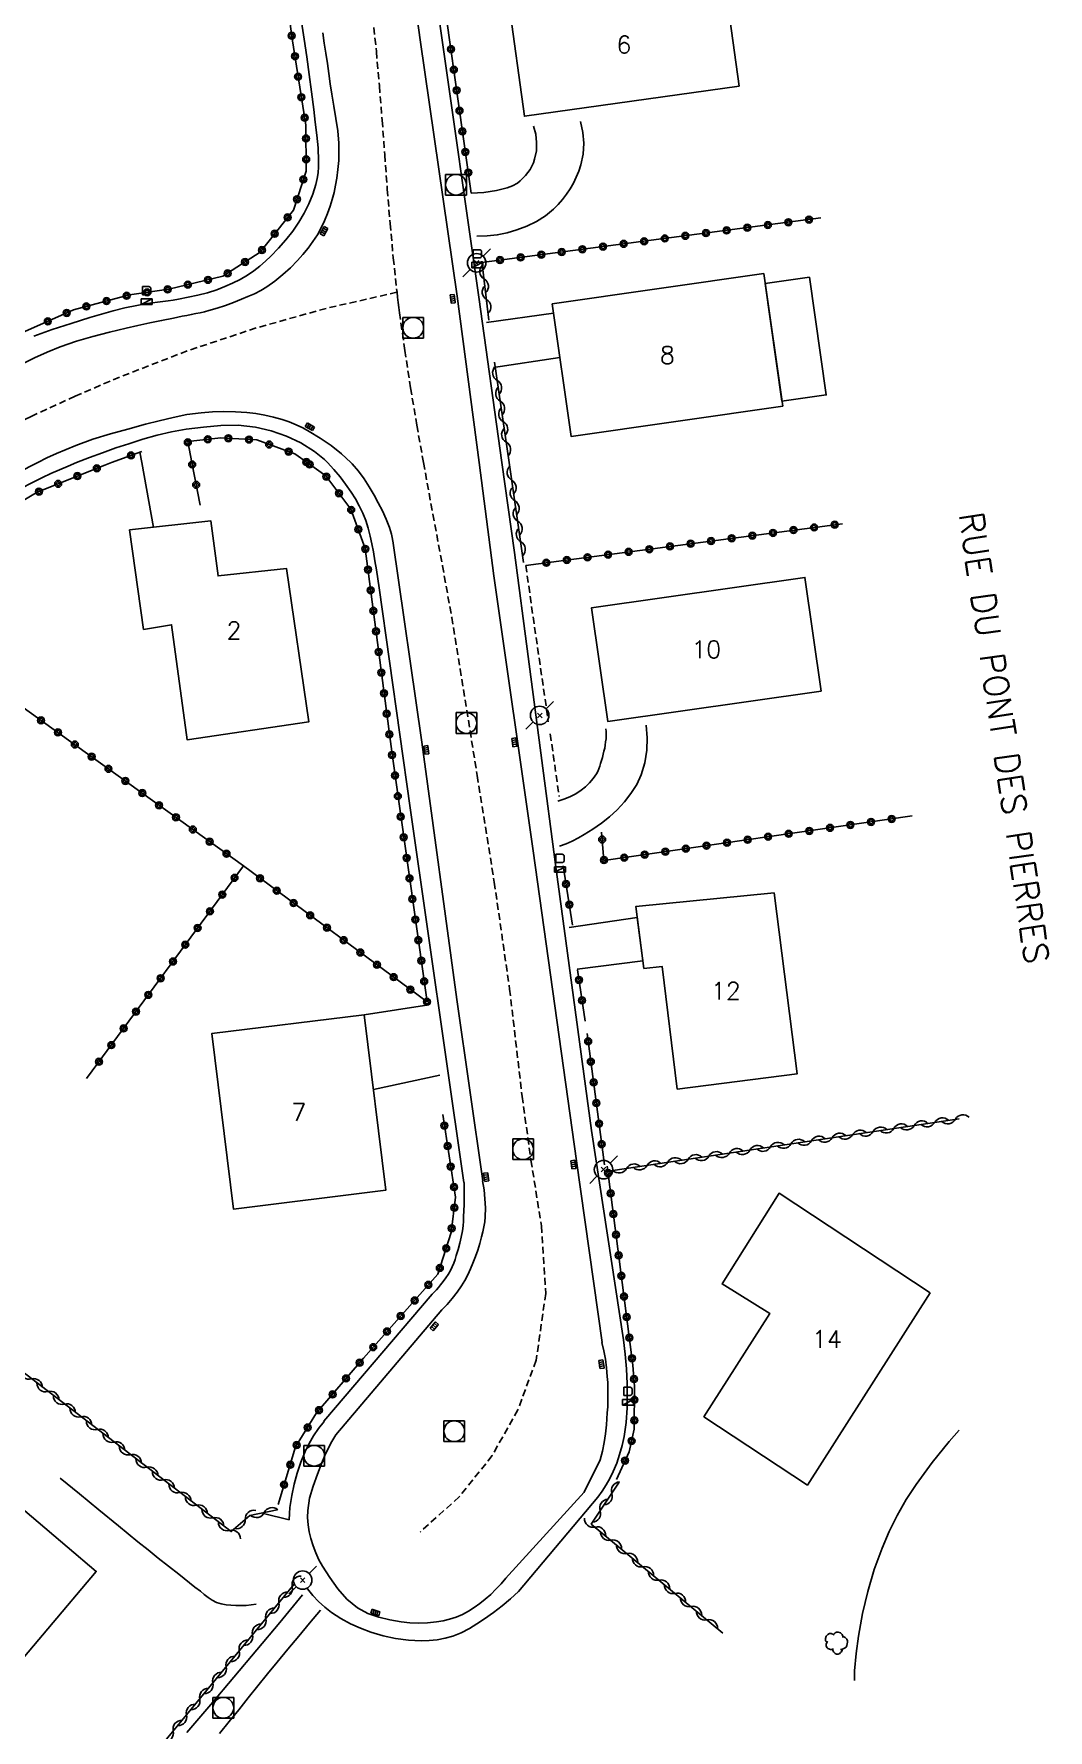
# Model space of a CAD drawing. Header units: millimetres. Extents: x 137000 to 138002, y 152999 to 154002.
# Drawn here: x 137187.7 to 137260.9, y 153079.5 to 153202 of the extents above; entities that cross this region are included whole.
import ezdxf
from ezdxf.enums import TextEntityAlignment as Align

# ---------------------------------------------------------------- set-up
doc = ezdxf.new("R2010")
doc.units = ezdxf.units.MM
doc.linetypes.add('DASHED', pattern=[0.75, 0.5, -0.25])
doc.layers.get('0').update_dxf_attribs({"linetype": 'CONTINUOUS'})
for name, color, linetype in [('W0001', 6, 'DASHED'), ('W0014', 7, 'CONTINUOUS'), ('W0017', 7, 'CONTINUOUS'), ('W0071', 7, 'CONTINUOUS'), ('W0101', 7, 'CONTINUOUS'), ('W0104', 1, 'CONTINUOUS'), ('W0112', 1, 'DASHED'), ('W0300', 7, 'CONTINUOUS'), ('W0310', 3, 'CONTINUOUS'), ('W0323', 7, 'CONTINUOUS'), ('W0401', 7, 'CONTINUOUS'), ('W0420', 7, 'CONTINUOUS'), ('W0438', 7, 'CONTINUOUS'), ('W0473', 7, 'CONTINUOUS'), ('W0510', 5, 'CONTINUOUS'), ('W0989', 7, 'CONTINUOUS'), ('W0991', 7, 'CONTINUOUS')]:
    doc.layers.add(name, color=color, linetype=linetype)
doc.styles.get("Standard").update_dxf_attribs({"font": 'romans.shx', "width": 0.85})

# ---------------------------------------------------------------- blocks, each defined once
blk = doc.blocks.new('T473')
for p, q in [((-0.166667, 0.166667), (0.166667, -0.166667)), ((-0.166667, -0.166667), (0.166667, 0.166667)), ((0.500001, 0.500001), (1.000002, 1.000002)), ((-1.000002, -1.000002), (-0.500001, -0.500001))]:
    blk.add_line(p, q)
blk.add_ellipse((0, 0), major_axis=(0.471405, 0.471405), ratio=1, start_param=5.4977871438, end_param=11.780972451)
blk = doc.blocks.new('T401')
for p, q in [((-0.3, 0.3), (0, 0.3)), ((-0.3, -0.25), (-0.3, 0.3)), ((-0.3, 0.15), (0, 0.15)), ((-0.3, 0), (0, 0)), ((0, 0.3), (0, -0.25)), ((-0.3, -0.15), (0, -0.15)), ((-0.3, -0.25), (-0.3, -0.3)), ((-0.3, -0.3), (0, -0.3)), ((0, -0.3), (0, -0.25))]:
    blk.add_line(p, q)
blk = doc.blocks.new('T420')
for p, q in [((0.75, 0.75), (-0.75, 0.75)), ((-0.75, 0.75), (-0.75, -0.75)), ((0.75, 0.75), (0.75, -0.75)), ((0.75, -0.75), (-0.75, -0.75))]:
    blk.add_line(p, q)
blk.add_ellipse((0, 0), major_axis=(-0.53, 0.53), ratio=1, start_param=3.926991, end_param=10.210176)
blk = doc.blocks.new('T438')
for p, q in [((-0.4, 0.2), (0.4, 0.2)), ((-0.4, -0.2), (-0.4, 0.2)), ((0.15, 1.1), (-0.3, 1.1)), ((-0.3, 1.1), (-0.3, 0.5)), ((-0.3, 0.5), (0.15, 0.5)), ((0.3, 0.65), (0.3, 0.95)), ((0.4, 0.2), (0.4, -0.2))]:
    blk.add_line(p, q)
at = {"flags": 128}
for points in [[(-0.4, -0.2), (0.4, 0.2)], [(0.4, -0.2), (-0.4, -0.2)]]:
    blk.add_lwpolyline(points, dxfattribs=at)
for centre, major_axis, start_param, end_param in [((0.15, 0.95), (0.106, -0.106), 0.785398, 2.356194), ((0.15, 0.65), (0.106, 0.106), 3.926991, 5.497787)]:
    blk.add_ellipse(centre, major_axis=major_axis, ratio=1, start_param=start_param, end_param=end_param)
blk = doc.blocks.new('T300')
for p, q in [((-0.8, 0.51), (-0.86, 0.34)), ((-0.86, 0.34), (-0.86, 0.17)), ((-0.86, 0.17), (-0.74, 0.06)), ((-0.69, 0.63), (-0.8, 0.51)), ((-0.8, -0.06), (-0.74, 0.06)), ((-0.74, 0.06), (-0.69, 0.11)), ((-0.57, 0.69), (-0.69, 0.63)), ((-0.46, 0.69), (-0.57, 0.69)), ((-0.29, 0.63), (-0.46, 0.69)), ((-0.29, 0.63), (-0.17, 0.74)), ((-0.23, 0.57), (-0.29, 0.63)), ((-0.17, 0.74), (-0.06, 0.8)), ((-0.06, 0.8), (0.06, 0.8)), ((0.06, 0.8), (0.23, 0.74)), ((0.23, 0.74), (0.34, 0.63)), ((0.34, 0.63), (0.4, 0.51)), ((0.46, 0.46), (0.34, 0.46)), ((0.4, 0.51), (0.4, 0.46)), ((0.57, 0.4), (0.46, 0.46)), ((0.57, 0.4), (0.69, 0.29)), ((0.69, 0.29), (0.74, 0.17)), ((0.74, 0.06), (0.69, -0.17)), ((0.74, 0.17), (0.74, 0.06)), ((-0.8, -0.17), (-0.8, -0.06)), ((-0.8, -0.23), (-0.8, -0.17)), ((-0.74, -0.34), (-0.8, -0.23)), ((-0.69, -0.4), (-0.74, -0.34)), ((-0.51, -0.46), (-0.69, -0.4)), ((-0.4, -0.46), (-0.51, -0.46)), ((-0.4, -0.46), (-0.34, -0.46)), ((-0.34, -0.46), (-0.34, -0.4)), ((-0.34, -0.51), (-0.34, -0.46)), ((-0.29, -0.63), (-0.34, -0.51)), ((-0.17, -0.74), (-0.29, -0.63)), ((-0.06, -0.8), (-0.17, -0.74)), ((0.06, -0.8), (-0.06, -0.8)), ((0.17, -0.74), (0.06, -0.8)), ((0.23, -0.69), (0.17, -0.74)), ((0.29, -0.46), (0.23, -0.46)), ((0.29, -0.63), (0.23, -0.69)), ((0.46, -0.4), (0.29, -0.46)), ((0.34, -0.51), (0.29, -0.63)), ((0.34, -0.51), (0.34, -0.46)), ((0.57, -0.34), (0.46, -0.4)), ((0.63, -0.29), (0.57, -0.34)), ((0.69, -0.17), (0.63, -0.29))]:
    blk.add_line(p, q)
blk = doc.blocks.new('t310o')
at = {"color": 0, "linetype": 'Continuous'}
for centre, start, end in [((-0.5, 0.38), 216.8699, 323.1304), ((0.5, -0.37), 36.8699, 143.1303)]:
    blk.add_arc(centre, 0.625, start, end, dxfattribs=at)
blk = doc.blocks.new('t323o')
at = {"color": 0, "linetype": 'Continuous'}
for radius in [0.25, 0.15]:
    blk.add_circle((0, 0), radius, dxfattribs=at)

msp = doc.modelspace()

# ---------------------------------------------------------------- linework, layer by layer
at = {"layer": 'W0001'}
for points in [[(137212.17, 153203.16), (137212.43, 153200.68), (137212.65, 153198.2), (137212.85, 153195.72), (137213.03, 153193.23), (137213.22, 153190.75), (137213.42, 153188.27), (137213.65, 153185.79), (137213.92, 153183.31)], [(137213.91, 153183.31), (137208.8, 153182.14), (137203.75, 153180.73), (137198.78, 153179.07), (137193.89, 153177.18), (137190.68, 153175.8), (137187.5, 153174.34), (137184.38, 153172.75), (137181.35, 153171)], [(137213.92, 153183.31), (137213.96, 153182.94), (137214.01, 153182.57), (137214.06, 153182.2), (137214.1, 153181.83), (137214.48, 153179.11), (137214.9, 153176.4), (137215.35, 153173.7), (137215.83, 153171)], [(137215.83, 153171), (137216.51, 153167.28), (137217.2, 153163.56), (137217.87, 153159.83), (137218.48, 153156.1), (137219.71, 153148.4), (137220.94, 153140.7), (137222.05, 153132.99), (137222.95, 153125.24), (137223.59, 153120.63), (137224.35, 153115.88), (137224.66, 153111.01), (137223.96, 153106.18), (137222.65, 153102.61), (137220.79, 153099.3), (137218.41, 153096.33), (137215.59, 153093.78)]]:
    msp.add_lwpolyline(points, dxfattribs=at)
at = {"layer": 'W0014'}
for points in [[(137221.49, 153171), (137219.83, 153182.96), (137217.05, 153202.36), (137213.18, 153228.97)], [(137219.85, 153171), (137218.27, 153183.03), (137215.6, 153201.53), (137212.49, 153224.03)], [(137208.56, 153202.03), (137208.67, 153201.29), (137208.78, 153200.56), (137208.89, 153199.82), (137208.99, 153199.09), (137209.1, 153198.35), (137209.21, 153197.62), (137209.35, 153196.74), (137209.51, 153195.86), (137209.65, 153194.97), (137209.72, 153194.08), (137209.73, 153193.45), (137209.71, 153192.81), (137209.65, 153192.18), (137209.57, 153191.54), (137209.49, 153191.03), (137209.38, 153190.52), (137209.25, 153190.01), (137209.1, 153189.52), (137208.91, 153188.99), (137208.69, 153188.46), (137208.45, 153187.96), (137208.17, 153187.46), (137207.85, 153186.97), (137207.5, 153186.49), (137207.13, 153186.03), (137206.73, 153185.6), (137206.22, 153185.07), (137205.68, 153184.58), (137205.11, 153184.11), (137204.52, 153183.69), (137204.08, 153183.43), (137203.63, 153183.2), (137203.16, 153183), (137202.7, 153182.8), (137202.12, 153182.57), (137201.53, 153182.36), (137200.94, 153182.16), (137200.34, 153181.98), (137200.03, 153181.9), (137199.71, 153181.82), (137199.39, 153181.76), (137199.06, 153181.69), (137198.74, 153181.63), (137198.42, 153181.57), (137198.1, 153181.51), (137197.78, 153181.44), (137196.92, 153181.26), (137196.07, 153181.09), (137195.21, 153180.91), (137194.36, 153180.71), (137193.16, 153180.42), (137191.96, 153180.11), (137190.77, 153179.77), (137189.6, 153179.37), (137188.66, 153178.99), (137187.74, 153178.56), (137186.84, 153178.12)], [(137207.02, 153202.83), (137207.21, 153201.57), (137207.4, 153200.31), (137207.58, 153199.04), (137207.75, 153197.78), (137207.91, 153196.51), (137208.02, 153195.58), (137208.14, 153194.66), (137208.23, 153193.73), (137208.26, 153192.79), (137208.25, 153192.36), (137208.22, 153191.94), (137208.16, 153191.51), (137208.07, 153191.09), (137207.84, 153190.38), (137207.55, 153189.68), (137207.21, 153189.02), (137206.83, 153188.37), (137206.39, 153187.71), (137205.9, 153187.08), (137205.37, 153186.48), (137204.82, 153185.91), (137204.43, 153185.54), (137204.01, 153185.18), (137203.58, 153184.85), (137203.13, 153184.54), (137202.6, 153184.23), (137202.05, 153183.96), (137201.49, 153183.71), (137200.92, 153183.49), (137200.24, 153183.27), (137199.54, 153183.09), (137198.84, 153182.94), (137198.14, 153182.8), (137197.77, 153182.74), (137197.39, 153182.68), (137197.02, 153182.63), (137196.64, 153182.59), (137196.27, 153182.54), (137195.89, 153182.49), (137195.51, 153182.43), (137195.14, 153182.36), (137194.28, 153182.18), (137193.43, 153181.96), (137192.59, 153181.73), (137191.75, 153181.48), (137190.39, 153181.06), (137189.03, 153180.61), (137187.69, 153180.13)], [(137187.98, 153171), (137188.65, 153171.34), (137189.34, 153171.66), (137190.03, 153171.96), (137190.73, 153172.25), (137191.97, 153172.7), (137193.23, 153173.09), (137194.49, 153173.43), (137195.77, 153173.77), (137196.75, 153174.02), (137197.75, 153174.26), (137198.75, 153174.47), (137199.77, 153174.61), (137200.59, 153174.68), (137201.42, 153174.7), (137202.25, 153174.68), (137203.08, 153174.62), (137203.72, 153174.54), (137204.37, 153174.44), (137205, 153174.29), (137205.63, 153174.12), (137206.13, 153173.94), (137206.63, 153173.74), (137207.11, 153173.52), (137207.58, 153173.26), (137208.38, 153172.77), (137209.16, 153172.23), (137209.9, 153171.64), (137210.59, 153171)], [(137190.79, 153171), (137191.72, 153171.37), (137192.66, 153171.72), (137193.61, 153172.06), (137194.56, 153172.37), (137195.58, 153172.69), (137196.61, 153172.98), (137197.65, 153173.23), (137198.71, 153173.41), (137199.94, 153173.57), (137201.19, 153173.69), (137202.45, 153173.71), (137203.7, 153173.57), (137204.83, 153173.3), (137205.93, 153172.92), (137206.97, 153172.42), (137207.96, 153171.81), (137208.21, 153171.62), (137208.45, 153171.42), (137208.69, 153171.22), (137208.91, 153171)], [(137171.27, 153157.1), (137171.8, 153157.86), (137172.34, 153158.6), (137172.89, 153159.33), (137173.45, 153160.05), (137174.04, 153160.79), (137174.64, 153161.52), (137175.26, 153162.23), (137175.92, 153162.92), (137176.97, 153163.93), (137178.05, 153164.89), (137179.18, 153165.81), (137180.35, 153166.68), (137181.61, 153167.52), (137182.91, 153168.29), (137184.23, 153169.01), (137185.55, 153169.73), (137186.16, 153170.05), (137186.76, 153170.37), (137187.37, 153170.69), (137187.98, 153171)], [(137175.66, 153160.46), (137176.3, 153161.28), (137176.97, 153162.06), (137177.68, 153162.82), (137178.42, 153163.54), (137179.38, 153164.36), (137180.38, 153165.14), (137181.4, 153165.88), (137182.44, 153166.59), (137183.14, 153167.04), (137183.86, 153167.47), (137184.58, 153167.89), (137185.3, 153168.3), (137186.05, 153168.72), (137186.8, 153169.15), (137187.56, 153169.55), (137188.33, 153169.93), (137188.94, 153170.21), (137189.55, 153170.48), (137190.17, 153170.74), (137190.79, 153171)], [(137208.91, 153171), (137209.37, 153170.5), (137209.81, 153169.98), (137210.21, 153169.44), (137210.6, 153168.88), (137210.92, 153168.4), (137211.19, 153167.89), (137211.44, 153167.36), (137211.66, 153166.83), (137211.84, 153166.27), (137211.98, 153165.7), (137212.09, 153165.13), (137212.21, 153164.55), (137212.33, 153163.91), (137212.44, 153163.27), (137212.54, 153162.62), (137212.63, 153161.97)], [(137210.59, 153171), (137210.62, 153170.98), (137210.64, 153170.96), (137210.66, 153170.93), (137210.68, 153170.91), (137211.13, 153170.39), (137211.54, 153169.83), (137211.91, 153169.25), (137212.26, 153168.66), (137212.57, 153168.09), (137212.87, 153167.51), (137213.13, 153166.92), (137213.37, 153166.31), (137213.45, 153166.07), (137213.52, 153165.83), (137213.57, 153165.59), (137213.61, 153165.34)], [(137228.72, 153107.47), (137226.87, 153120.59), (137223.74, 153142.98), (137220.92, 153162.83), (137219.85, 153171)], [(137230.26, 153107.66), (137227.95, 153122.78), (137225.37, 153141.99), (137222.39, 153164.51), (137221.49, 153171)], [(137213.61, 153165.36), (137215.71, 153150.81), (137218.23, 153132.24), (137220.12, 153119.15)], [(137212.63, 153161.97), (137214.87, 153146.07), (137218.74, 153119.03)], [(137218.76, 153119.03), (137218.77, 153118.51), (137218.77, 153117.99), (137218.76, 153117.46), (137218.74, 153116.94), (137218.73, 153116.59), (137218.71, 153116.24), (137218.69, 153115.88), (137218.64, 153115.53), (137218.56, 153115.08), (137218.45, 153114.63), (137218.33, 153114.18), (137218.2, 153113.74), (137218.11, 153113.47), (137218.02, 153113.19), (137217.91, 153112.92), (137217.79, 153112.66), (137217.62, 153112.38), (137217.44, 153112.13), (137217.24, 153111.87), (137217.05, 153111.63), (137216.91, 153111.45), (137216.76, 153111.28), (137216.61, 153111.11), (137216.46, 153110.95)], [(137220.09, 153119.13), (137220.2, 153118.49), (137220.27, 153117.84), (137220.3, 153117.19), (137220.29, 153116.54), (137220.25, 153116.17), (137220.19, 153115.81), (137220.11, 153115.46), (137220.02, 153115.1), (137219.89, 153114.62), (137219.75, 153114.14), (137219.58, 153113.67), (137219.4, 153113.2), (137219.22, 153112.78), (137219.03, 153112.36), (137218.81, 153111.95), (137218.58, 153111.55), (137218.26, 153111.09), (137217.91, 153110.65), (137217.55, 153110.22), (137217.15, 153109.82)], [(137216.46, 153110.96), (137208.64, 153101.78)], [(137217.15, 153109.82), (137209.5, 153100.81)], [(137228.41, 153096.31), (137228.73, 153096.74), (137229.02, 153097.19), (137229.29, 153097.65), (137229.52, 153098.14), (137229.78, 153098.75), (137229.99, 153099.39), (137230.17, 153100.03), (137230.31, 153100.68), (137230.37, 153101.02), (137230.42, 153101.36), (137230.46, 153101.7), (137230.49, 153102.05), (137230.51, 153102.39), (137230.53, 153102.74), (137230.54, 153103.08), (137230.54, 153103.43), (137230.53, 153104.49), (137230.48, 153105.56), (137230.39, 153106.62), (137230.26, 153107.67)], [(137228.58, 153098.99), (137228.75, 153099.61), (137228.88, 153100.25), (137228.96, 153100.88), (137229.03, 153101.52), (137229.07, 153101.96), (137229.1, 153102.39), (137229.13, 153102.83), (137229.14, 153103.27), (137229.15, 153103.71), (137229.14, 153104.15), (137229.13, 153104.58), (137229.1, 153105.02), (137229.04, 153105.64), (137228.96, 153106.26), (137228.84, 153106.87), (137228.7, 153107.47)], [(137208.65, 153101.76), (137208.26, 153101.26), (137207.9, 153100.73), (137207.57, 153100.17), (137207.29, 153099.6), (137206.97, 153098.83), (137206.71, 153098.03), (137206.5, 153097.23), (137206.33, 153096.41), (137206.25, 153095.98), (137206.19, 153095.55), (137206.16, 153095.11), (137206.14, 153094.67)], [(137209.51, 153100.8), (137209.22, 153100.31), (137208.96, 153099.81), (137208.71, 153099.3), (137208.49, 153098.78), (137208.17, 153097.95), (137207.86, 153097.1), (137207.61, 153096.23), (137207.47, 153095.33), (137207.45, 153094.82), (137207.5, 153094.31), (137207.58, 153093.8), (137207.7, 153093.31), (137207.86, 153092.79), (137208.05, 153092.28), (137208.28, 153091.78), (137208.55, 153091.31), (137209.07, 153090.49), (137209.64, 153089.68), (137210.3, 153088.93), (137211.07, 153088.3), (137211.81, 153087.9), (137212.6, 153087.63), (137213.41, 153087.44), (137214.22, 153087.3), (137214.85, 153087.23), (137215.49, 153087.2), (137216.13, 153087.23), (137216.76, 153087.29), (137217.24, 153087.37), (137217.72, 153087.49), (137218.19, 153087.64), (137218.64, 153087.83), (137219.08, 153088.06), (137219.5, 153088.33), (137219.9, 153088.62), (137220.28, 153088.93), (137220.68, 153089.28), (137221.06, 153089.65), (137221.43, 153090.04), (137221.77, 153090.45)], [(137227.44, 153096.67), (137228.58, 153098.99)], [(137221.76, 153090.43), (137227.44, 153096.67)], [(137227.45, 153096.67), (137227.44, 153096.67)], [(137222.7, 153089.49), (137228.41, 153096.31)], [(137206.14, 153094.67), (137204.27, 153095.11)], [(137207.46, 153089.68), (137207.84, 153089.2), (137208.26, 153088.76), (137208.71, 153088.35), (137209.2, 153087.97), (137209.86, 153087.54), (137210.56, 153087.15), (137211.28, 153086.83), (137212.03, 153086.55), (137212.91, 153086.29), (137213.82, 153086.1), (137214.74, 153085.98), (137215.66, 153085.93), (137216.24, 153085.95), (137216.82, 153086), (137217.39, 153086.11), (137217.96, 153086.27), (137218.56, 153086.51), (137219.14, 153086.82), (137219.69, 153087.16), (137220.24, 153087.52), (137220.88, 153087.97), (137221.51, 153088.45), (137222.12, 153088.96), (137222.7, 153089.49)]]:
    msp.add_lwpolyline(points, dxfattribs=at)
at = {"layer": 'W0017'}
for points in [[(137219.27, 153190.47), (137219.73, 153190.48), (137220.19, 153190.51), (137220.64, 153190.57), (137221.09, 153190.66), (137221.48, 153190.75), (137221.87, 153190.84), (137222.25, 153190.98), (137222.61, 153191.19), (137222.82, 153191.36), (137223.01, 153191.54), (137223.2, 153191.74), (137223.37, 153191.95), (137223.52, 153192.18), (137223.65, 153192.41), (137223.76, 153192.66), (137223.85, 153192.92), (137223.98, 153193.51), (137224, 153194.11), (137223.93, 153194.71), (137223.76, 153195.29)], [(137219.68, 153187.36), (137220.42, 153187.37), (137221.15, 153187.45), (137221.87, 153187.6), (137222.58, 153187.81), (137223.29, 153188.08), (137223.98, 153188.41), (137224.63, 153188.82), (137225.22, 153189.31), (137225.55, 153189.65), (137225.86, 153190.01), (137226.15, 153190.38), (137226.42, 153190.77), (137226.65, 153191.18), (137226.86, 153191.61), (137227.04, 153192.05), (137227.19, 153192.5), (137227.35, 153193.27), (137227.4, 153194.06), (137227.34, 153194.85), (137227.17, 153195.63)], [(137220.38, 153181.12), (137225.21, 153181.8)], [(137225.67, 153178.59), (137220.89, 153177.88)], [(137195.49, 153171), (137195.36, 153171.76)], [(137196.33, 153166.33), (137195.49, 153171)], [(137225.52, 153146.56), (137225.97, 153146.7), (137226.4, 153146.87), (137226.82, 153147.09), (137227.21, 153147.34), (137227.52, 153147.6), (137227.81, 153147.88), (137228.07, 153148.19), (137228.31, 153148.52), (137228.41, 153148.7), (137228.49, 153148.89), (137228.56, 153149.08), (137228.62, 153149.28), (137228.69, 153149.5), (137228.75, 153149.72), (137228.81, 153149.94), (137228.86, 153150.16), (137228.91, 153150.38), (137228.95, 153150.61), (137228.98, 153150.83), (137229.01, 153151.06), (137229.02, 153151.24), (137229.02, 153151.41), (137229.01, 153151.59), (137228.99, 153151.77)], [(137231.9, 153152.05), (137231.98, 153151.14), (137231.95, 153150.23), (137231.81, 153149.33), (137231.55, 153148.45), (137231.22, 153147.75), (137230.81, 153147.1), (137230.33, 153146.5), (137229.81, 153145.94), (137229.27, 153145.42), (137228.68, 153144.96), (137228.06, 153144.54), (137227.43, 153144.14), (137227.01, 153143.9), (137226.57, 153143.67), (137226.12, 153143.47), (137225.66, 153143.3)], [(137226.35, 153137.43), (137231.25, 153138.16), (137231.67, 153135.02), (137226.92, 153134.43)], [(137211.54, 153131.13), (137216.21, 153131.84)], [(137217.01, 153126.76), (137212.21, 153125.74)], [(137203.75, 153088.57), (137203.39, 153088.52), (137203.02, 153088.48), (137202.65, 153088.47), (137202.28, 153088.48), (137201.93, 153088.49), (137201.58, 153088.53), (137201.23, 153088.59), (137200.9, 153088.69), (137200.58, 153088.86), (137200.28, 153089.06), (137200, 153089.28), (137199.73, 153089.5), (137199.33, 153089.8), (137198.94, 153090.11), (137198.55, 153090.42), (137198.16, 153090.73), (137197.42, 153091.32), (137196.68, 153091.9), (137195.95, 153092.49), (137195.21, 153093.08), (137193.81, 153094.23), (137192.4, 153095.38), (137191, 153096.53), (137189.6, 153097.68)]]:
    msp.add_lwpolyline(points, dxfattribs=at)
at = {"layer": 'W0071'}
for points in [[(137207.09, 153089.25), (137205.45, 153087.26), (137203.8, 153085.28), (137202.14, 153083.3), (137200.47, 153081.33), (137199.61, 153080.32), (137198.74, 153079.31)], [(137201.11, 153079.23), (137201.8, 153080.09), (137202.49, 153080.95), (137203.18, 153081.81), (137203.87, 153082.67), (137204.56, 153083.53), (137205.26, 153084.38), (137206.04, 153085.32), (137206.82, 153086.26), (137207.61, 153087.2), (137208.4, 153088.13)]]:
    msp.add_lwpolyline(points, dxfattribs=at)
at = {"layer": 'W0101'}
for points in [[(137238.62, 153198.18), (137223.12, 153196.02), (137221.98, 153204.2), (137237.48, 153206.36)], [(137241.76, 153175.08), (137226.49, 153172.89), (137225.12, 153182.46), (137240.39, 153184.65)], [(137194.6, 153166.14), (137195.63, 153158.96), (137197.65, 153159.29), (137198.78, 153150.98), (137207.55, 153152.28), (137205.95, 153163.35), (137201, 153162.82), (137200.47, 153166.81)], [(137244.54, 153154.51), (137229.13, 153152.32), (137227.97, 153160.52), (137243.37, 153162.71)], [(137241.14, 153139.93), (137242.8, 153126.86), (137234.15, 153125.77), (137233.07, 153134.61), (137231.74, 153134.48), (137231.15, 153138.94)], [(137211.54, 153131.13), (137213.11, 153118.46), (137202.11, 153117.1), (137200.54, 153129.77)], [(137252.4, 153111.06), (137243.54, 153097.17), (137236.07, 153102.11), (137240.84, 153109.55), (137237.38, 153111.7), (137241.5, 153118.25)], [(137183.8, 153098.06), (137192.21, 153090.94), (137185.19, 153082.64), (137176.78, 153089.76)]]:
    msp.add_lwpolyline(points, close=True, dxfattribs=at)
at = {"layer": 'W0104'}
msp.add_lwpolyline([(137240.49, 153183.93), (137241.71, 153175.43), (137244.91, 153175.89), (137243.69, 153184.39)], close=True, dxfattribs=at)
at = {"layer": 'W0112'}
for points in [[(137223.21, 153163.58), (137224.84, 153152.29)], [(137224.98, 153151.41), (137225.63, 153146.89)]]:
    msp.add_lwpolyline(points, dxfattribs=at)
at = {"layer": 'W0310'}
for points in [[(137220.04, 153185.56), (137220.55, 153181.29)], [(137220.95, 153178.25), (137222.01, 153171)], [(137222.01, 153171), (137223.06, 153163.8)], [(137229.01, 153119.81), (137254.5, 153123.62)], [(137205.26, 153095.39), (137203.29, 153094.97), (137201.94, 153093.81), (137182.77, 153108.49)], [(137229.96, 153097.38), (137227.94, 153094.36), (137237.45, 153086.48)], [(137151.51, 153045.33), (137161.26, 153044.4), (137169.21, 153047.54), (137174.39, 153050.47), (137185.33, 153064.3), (137206.5, 153090.01)]]:
    msp.add_lwpolyline(points, dxfattribs=at)
at = {"layer": 'W0323'}
for points in [[(137185.97, 153179.98), (137190.57, 153182.03), (137194.61, 153183.11), (137197.44, 153183.52), (137201.35, 153184.46), (137204.05, 153186.2), (137206.44, 153189.24), (137207.36, 153192.06), (137207.34, 153195.38), (137206.37, 153201.47), (137204.53, 153214.94), (137203.32, 153223.17), (137202.51, 153223.72), (137201.24, 153224.06)], [(137217.5, 153203.07), (137219.27, 153190.47)], [(137244.51, 153188.67), (137219.86, 153185.43)], [(137207.43, 153171), (137206.54, 153171.64), (137203.8, 153172.64), (137201.19, 153172.8), (137198.81, 153172.52), (137199.1, 153171)], [(137195.49, 153171.8), (137193.31, 153171)], [(137193.31, 153171), (137192.82, 153170.82), (137187.95, 153168.86), (137181.21, 153164.83), (137178.82, 153162.92), (137176.58, 153160.75), (137190.8, 153150.54), (137202.83, 153141.88)], [(137199.1, 153171), (137199.7, 153167.93)], [(137202.83, 153141.88), (137216.09, 153132.06), (137213.56, 153149.94), (137211.63, 153164.8), (137210.59, 153167.65), (137208.78, 153170.05), (137207.43, 153171)], [(137246.09, 153166.59), (137223.21, 153163.58)], [(137228.69, 153144.33), (137228.86, 153142.27), (137251.1, 153145.49)], [(137202.83, 153141.88), (137191.51, 153126.53)], [(137225.92, 153141.88), (137226.59, 153137.61)], [(137226.95, 153134.37), (137227.49, 153130.68)], [(137227.64, 153129.77), (137228.9, 153120.3)], [(137205.34, 153095.77), (137206.6, 153099.93), (137208.11, 153102.38), (137211.5, 153106.34), (137216.86, 153112.39), (137217.83, 153115.41), (137218.15, 153117.96), (137217.22, 153123.93)], [(137229.09, 153120.2), (137230.94, 153105.83), (137231.07, 153104.28), (137231.05, 153101.22), (137230.67, 153099.56), (137229.76, 153097.58)]]:
    msp.add_lwpolyline(points, dxfattribs=at)
at = {"layer": 'W0510'}
msp.add_lwpolyline([(137254.51, 153101.13), (137253.79, 153100.33), (137252.55, 153098.8), (137251.4, 153097.21), (137250.68, 153096.12), (137250.03, 153094.98), (137249.45, 153093.81), (137248.93, 153092.61), (137248.37, 153091.07), (137247.9, 153089.49), (137247.52, 153087.89), (137247.24, 153086.27), (137247.07, 153085.02), (137246.95, 153083.75), (137246.94, 153083.05)], dxfattribs=at)

# ---------------------------------------------------------------- block references
at = {"layer": 'W0300'}
msp.add_blockref('T300', (137245.71, 153085.76), dxfattribs=at)
at = {"layer": 'W0310'}
for p, rotation in [((137220.2, 153184.27), 276.8459458193624), ((137220.38, 153182.78), 276.8459458193624), ((137221.14, 153176.94), 278.3115421743586), ((137221.36, 153175.45), 278.3115421743586), ((137221.58, 153173.97), 278.3115421743586), ((137221.79, 153172.48), 278.3115421743586), ((137222.19, 153169.74), 278.311542174388), ((137222.41, 153168.25), 278.311542174388), ((137222.63, 153166.77), 278.311542174388), ((137222.85, 153165.29), 278.311542174388), ((137252.74, 153123.36), 8.507182407050278), ((137254.23, 153123.58), 8.507182407050278), ((137243.84, 153122.03), 8.507182407050278), ((137245.33, 153122.25), 8.507182407050278), ((137246.81, 153122.47), 8.507182407050278), ((137248.29, 153122.69), 8.507182407050278), ((137249.78, 153122.92), 8.507182407050278), ((137251.26, 153123.14), 8.507182407050278), ((137236.43, 153120.92), 8.507182407050278), ((137237.91, 153121.14), 8.507182407050278), ((137239.39, 153121.36), 8.507182407050278), ((137240.88, 153121.59), 8.507182407050278), ((137242.36, 153121.81), 8.507182407050278), ((137230.49, 153120.03), 8.507182407050278), ((137231.97, 153120.25), 8.507182407050278), ((137233.46, 153120.48), 8.507182407050278), ((137234.94, 153120.7), 8.507182407050278), ((137187.53, 153104.84), 142.5439957995358), ((137188.72, 153103.93), 142.5439957995358), ((137189.91, 153103.02), 142.5439957995358), ((137191.1, 153102.11), 142.5439957995358), ((137192.29, 153101.19), 142.5439957995358), ((137193.48, 153100.28), 142.5439957995358), ((137194.67, 153099.37), 142.5439957995358), ((137195.87, 153098.46), 142.5439957995358), ((137197.06, 153097.55), 142.5439957995358), ((137198.25, 153096.63), 142.5439957995358), ((137229.42, 153096.57), 236.2442664964939), ((137199.44, 153095.72), 142.5439957995358), ((137200.63, 153094.81), 142.5439957995358), ((137202.96, 153094.69), 220.6221509613031), ((137204.33, 153095.19), 191.9253908079638), ((137228.58, 153095.32), 236.2442664964939), ((137201.82, 153093.9), 142.5439957995358), ((137228.21, 153094.14), 320.3197881041997), ((137229.36, 153093.19), 320.3197881041997), ((137230.52, 153092.23), 320.3197881041997), ((137231.67, 153091.27), 320.3197881041997), ((137206.36, 153089.83), 50.52449266178707), ((137232.83, 153090.31), 320.3197881041997), ((137205.4, 153088.67), 50.52449266178707), ((137233.98, 153089.35), 320.3197881041997), ((137204.45, 153087.51), 50.52449266178707), ((137235.14, 153088.4), 320.3197881041997), ((137236.29, 153087.44), 320.3197881041997), ((137203.49, 153086.36), 50.52449266178707), ((137202.54, 153085.2), 50.52449266178707), ((137201.59, 153084.04), 50.52449266178707), ((137200.63, 153082.88), 50.52449266178707), ((137199.68, 153081.72), 50.52449266178707), ((137198.73, 153080.57), 50.52449266178707), ((137197.77, 153079.41), 50.52449266178707)]:
    msp.add_blockref('t310o', p, dxfattribs=dict(at, rotation=rotation))
at = {"layer": 'W0323'}
for p, rotation in [((137206.32, 153201.83), 97.7742769464553), ((137217.81, 153200.86), 277.9824462689343), ((137206.55, 153200.35), 99.04657781643981), ((137218.02, 153199.38), 277.9824462689343), ((137206.78, 153198.87), 99.04657781643981), ((137207.02, 153197.39), 99.04657781643981), ((137218.22, 153197.89), 277.9824462689343), ((137207.26, 153195.91), 99.04657781643981), ((137218.43, 153196.41), 277.9824462689343), ((137207.35, 153194.41), 90.43130606177816), ((137218.64, 153194.92), 277.9824462689343), ((137218.85, 153193.44), 277.9824462689343), ((137207.36, 153192.91), 90.43130606177816), ((137219.06, 153191.95), 277.9824462689343), ((137207.16, 153191.45), 71.80334940903529), ((137206.7, 153190.02), 71.80334940903529), ((137206.02, 153188.71), 51.89516438343288), ((137242.17, 153188.36), 187.4719098399501), ((137243.66, 153188.55), 187.4719098399501), ((137205.09, 153187.53), 51.89516438343288), ((137231.76, 153186.99), 187.4719098399501), ((137233.25, 153187.19), 187.4719098399501), ((137234.74, 153187.38), 187.4719098399501), ((137236.22, 153187.58), 187.4719098399501), ((137237.71, 153187.77), 187.4719098399501), ((137239.2, 153187.97), 187.4719098399501), ((137240.69, 153188.16), 187.4719098399501), ((137204.17, 153186.35), 51.89516438343288), ((137222.84, 153185.82), 187.4719098399501), ((137224.33, 153186.02), 187.4719098399501), ((137225.81, 153186.21), 187.4719098399501), ((137227.3, 153186.41), 187.4719098399501), ((137228.79, 153186.6), 187.4719098399501), ((137230.28, 153186.8), 187.4719098399501), ((137201.69, 153184.67), 32.7941978974183), ((137202.95, 153185.49), 32.7941978974183), ((137221.35, 153185.63), 187.4719098399501), ((137195.88, 153183.3), 8.351298582780107), ((137197.36, 153183.51), 8.351298582780107), ((137198.82, 153183.86), 13.40106894560707), ((137200.28, 153184.2), 13.40106894560707), ((137191.5, 153182.28), 14.9464146873101), ((137192.95, 153182.67), 14.9464146873101), ((137194.4, 153183.05), 14.9464146873101), ((137188.71, 153181.2), 24.11043820729291), ((137190.08, 153181.81), 24.11043820729291), ((137198.82, 153172.47), 281.028613395078), ((137200.26, 153172.69), 186.7906665451869), ((137201.75, 153172.76), 176.4154403666136), ((137203.24, 153172.67), 176.4154403666136), ((137204.69, 153172.31), 159.9245703556435), ((137194.72, 153171.52), 200.138197128007), ((137206.09, 153171.8), 159.9245703556435), ((137207.38, 153171.04), 144.7633395496065), ((137190.85, 153170.03), 201.8641738404079), ((137192.25, 153170.59), 201.8641738404079), ((137199.13, 153170.87), 281.0286133949803), ((137207.61, 153170.87), 144.7633395491401), ((137208.82, 153169.99), 127.0487798622224), ((137188.07, 153168.91), 201.8641738404079), ((137189.46, 153169.47), 201.8641738404079), ((137199.42, 153169.4), 281.0286133949803), ((137209.73, 153168.79), 127.0487798622224), ((137210.61, 153167.59), 110.0428501547384), ((137211.13, 153166.18), 110.0428501547384), ((137244.03, 153166.32), 187.5103045776357), ((137245.52, 153166.52), 187.5103045776357), ((137233.62, 153164.95), 187.5103045776357), ((137235.11, 153165.15), 187.5103045776357), ((137236.59, 153165.34), 187.5103045776357), ((137238.08, 153165.54), 187.5103045776357), ((137239.57, 153165.73), 187.5103045776357), ((137241.06, 153165.93), 187.5103045776357), ((137242.54, 153166.13), 187.5103045776357), ((137211.63, 153164.77), 97.38723668032779), ((137224.7, 153163.77), 187.5103045776357), ((137226.18, 153163.97), 187.5103045776357), ((137227.67, 153164.17), 187.5103045776357), ((137229.16, 153164.36), 187.5103045776357), ((137230.65, 153164.56), 187.5103045776357), ((137232.13, 153164.75), 187.5103045776357), ((137211.83, 153163.28), 97.38723668032779), ((137212.02, 153161.79), 97.38723668032779), ((137212.21, 153160.3), 97.38723668032779), ((137212.41, 153158.82), 97.38723668032779), ((137212.6, 153157.33), 97.38723668032779), ((137212.79, 153155.84), 97.38723668032779), ((137212.98, 153154.35), 97.38723668032779), ((137213.18, 153152.87), 97.38723668032779), ((137188.22, 153152.39), 324.3390647621065), ((137189.44, 153151.52), 324.3390647621065), ((137190.66, 153150.65), 324.3390647621065), ((137213.37, 153151.38), 97.38723668032779), ((137191.87, 153149.77), 324.2363266806295), ((137213.56, 153149.89), 98.05963229288363), ((137193.09, 153148.89), 324.2363266806295), ((137194.31, 153148.02), 324.2363266806295), ((137213.77, 153148.41), 98.05963229288363), ((137195.53, 153147.14), 324.2363266806295), ((137213.98, 153146.92), 98.05963229288363), ((137196.74, 153146.26), 324.2363266806295), ((137197.96, 153145.39), 324.2363266806295), ((137214.19, 153145.43), 98.05963229288363), ((137199.18, 153144.51), 324.2363266806295), ((137242.2, 153144.2), 8.215091852046879), ((137243.68, 153144.41), 8.215091852046879), ((137245.17, 153144.63), 8.215091852046879), ((137246.65, 153144.84), 8.215091852046879), ((137248.14, 153145.06), 8.215091852046879), ((137249.62, 153145.27), 8.215091852046879), ((137200.39, 153143.63), 324.2363266806295), ((137214.4, 153143.95), 98.05963229288363), ((137228.73, 153143.79), 274.7244516967184), ((137233.29, 153142.91), 8.215091852046879), ((137234.77, 153143.13), 8.215091852046879), ((137236.26, 153143.34), 8.215091852046879), ((137237.74, 153143.56), 8.215091852046879), ((137239.23, 153143.77), 8.215091852046879), ((137240.71, 153143.99), 8.215091852046879), ((137201.61, 153142.76), 324.2363266806295), ((137214.61, 153142.46), 98.05963229288363), ((137228.86, 153142.3), 274.7244516967184), ((137230.32, 153142.48), 8.215091852046879), ((137231.8, 153142.7), 8.215091852046879), ((137202.19, 153141.02), 233.6032155653977), ((137204.03, 153140.99), 323.4871673470841), ((137214.82, 153140.98), 98.05963229288363), ((137226.12, 153140.57), 278.9113344719675), ((137201.3, 153139.81), 233.6032155653977), ((137205.24, 153140.09), 323.4871673470841), ((137206.45, 153139.2), 323.4871673470841), ((137215.03, 153139.49), 98.05963229288363), ((137200.41, 153138.6), 233.6032155653977), ((137207.65, 153138.31), 323.4871673470841), ((137215.25, 153138.01), 98.05963229288363), ((137226.36, 153139.09), 278.9113344719675), ((137199.52, 153137.4), 233.6032155653977), ((137208.86, 153137.42), 323.4871673470841), ((137198.63, 153136.19), 233.6032155653977), ((137210.06, 153136.52), 323.4871673470841), ((137211.27, 153135.63), 323.4871673470841), ((137215.46, 153136.52), 98.05963229288363), ((137197.74, 153134.98), 233.6032155653977), ((137212.47, 153134.74), 323.4871673470841), ((137215.67, 153135.04), 98.05963229288363), ((137196.85, 153133.77), 233.6032155653977), ((137213.68, 153133.85), 323.4871673470841), ((137215.88, 153133.55), 98.05963229288363), ((137227.05, 153133.65), 278.2930283022799), ((137195.96, 153132.57), 233.6032155653977), ((137214.88, 153132.95), 323.4871673470841), ((137216.09, 153132.07), 98.05963229288363), ((137227.27, 153132.17), 278.2930283022799), ((137195.07, 153131.36), 233.6032155653977), ((137194.18, 153130.15), 233.6032155653977), ((137193.29, 153128.94), 233.6032155653977), ((137227.72, 153129.22), 277.5530054422641), ((137192.4, 153127.74), 233.6032155653977), ((137227.91, 153127.74), 277.5530054422641), ((137228.11, 153126.25), 277.5530054422641), ((137228.31, 153124.76), 277.5530054422641), ((137228.51, 153123.27), 277.5530054422641), ((137217.34, 153123.13), 98.88738929637192), ((137217.57, 153121.65), 98.88738929637192), ((137228.7, 153121.79), 277.5530054422641), ((137217.8, 153120.17), 98.88738929637192), ((137229.15, 153119.71), 277.352000007186), ((137218.04, 153118.69), 98.88738929637192), ((137218.06, 153117.2), 82.86391360765472), ((137229.34, 153118.23), 277.352000007186), ((137229.54, 153116.74), 277.352000007186), ((137217.87, 153115.71), 82.86391360765472), ((137229.73, 153115.25), 277.352000007186), ((137217.47, 153114.27), 72.18172501019586), ((137229.92, 153113.76), 277.352000007186), ((137217.01, 153112.85), 72.18172501019586), ((137230.11, 153112.28), 277.352000007186), ((137216.18, 153111.63), 48.46004362805387), ((137215.19, 153110.5), 48.46004362805387), ((137230.3, 153110.79), 277.352000007186), ((137214.19, 153109.38), 48.46004362805387), ((137230.5, 153109.3), 277.352000007186), ((137213.2, 153108.26), 48.46004362805387), ((137230.69, 153107.81), 277.352000007186), ((137212.2, 153107.13), 48.46004362805387), ((137230.88, 153106.33), 277.352000007186), ((137210.24, 153104.87), 49.49889355112281), ((137211.22, 153106.01), 49.49889355112281), ((137209.27, 153103.72), 49.49889355112281), ((137231.03, 153104.83), 274.7238444575614), ((137208.29, 153102.58), 49.49889355112281), ((137231.06, 153103.33), 269.550777350516), ((137207.47, 153101.33), 58.27116109159249), ((137231.05, 153101.84), 269.550777350516), ((137206.68, 153100.06), 58.27116109159249), ((137230.85, 153100.36), 256.9623816596562), ((137230.38, 153098.94), 245.5343455617058), ((137206.21, 153098.64), 73.09002232162804), ((137205.77, 153097.2), 73.09002232162804)]:
    msp.add_blockref('t323o', p, dxfattribs=dict(at, rotation=rotation))
at = {"layer": 'W0401'}
for p, rotation in [((137208.52, 153187.79), 151.9598827876069), ((137218.09, 153182.85), 7.47202568878452), ((137207.56, 153173.46), 240.38961797171), ((137215.89, 153150.24), 187.7011015821247), ((137222.54, 153150.83), 8.081579091073138), ((137226.8, 153120.34), 8.031063011971725), ((137220.21, 153119.39), 188.2250727141131), ((137216.5, 153108.74), 139.6247387314823), ((137228.83, 153105.92), 7.986994631446802), ((137212.31, 153087.82), 251.7317208244064)]:
    msp.add_blockref('T401', p, dxfattribs=dict(at, rotation=rotation))
at = {"layer": 'W0420'}
for p in [(137218.18, 153191.07), (137215.09, 153180.74), (137218.93, 153152.2), (137223.02, 153121.42), (137218.05, 153101.06), (137207.94, 153099.29), (137201.38, 153081.09)]:
    msp.add_blockref('T420', p, dxfattribs=at)
at = {"layer": 'W0438'}
for p in [(137219.72, 153185.28), (137195.85, 153182.62), (137225.69, 153141.62), (137230.59, 153103.14)]:
    msp.add_blockref('T438', p, dxfattribs=at)
at = {"layer": 'W0473'}
for p in [(137219.67, 153185.43), (137224.22, 153152.75), (137228.83, 153119.95), (137207.11, 153090.31)]:
    msp.add_blockref('T473', p, dxfattribs=at)

# ---------------------------------------------------------------- texts
at = {"layer": 'W0989'}
msp.add_text('RUE DU PONT DES PIERRES   ', height=1.75, rotation=278.3745, dxfattribs=at).set_placement((137254.48, 153167.29))
at = {"layer": 'W0991'}
for s, p in [('6', (137230.3, 153201.19)), ('8', (137233.44, 153178.77)), ('2', (137202.15, 153158.89)), ('10', (137236.25, 153157.51)), ('12', (137237.66, 153132.85)), ('7', (137206.83, 153124.11)), ('14', (137244.96, 153107.71))]:
    msp.add_text(s, height=1.25, dxfattribs=at).set_placement(p, align=Align.MIDDLE_CENTER)

doc.saveas('drawing.dxf')
